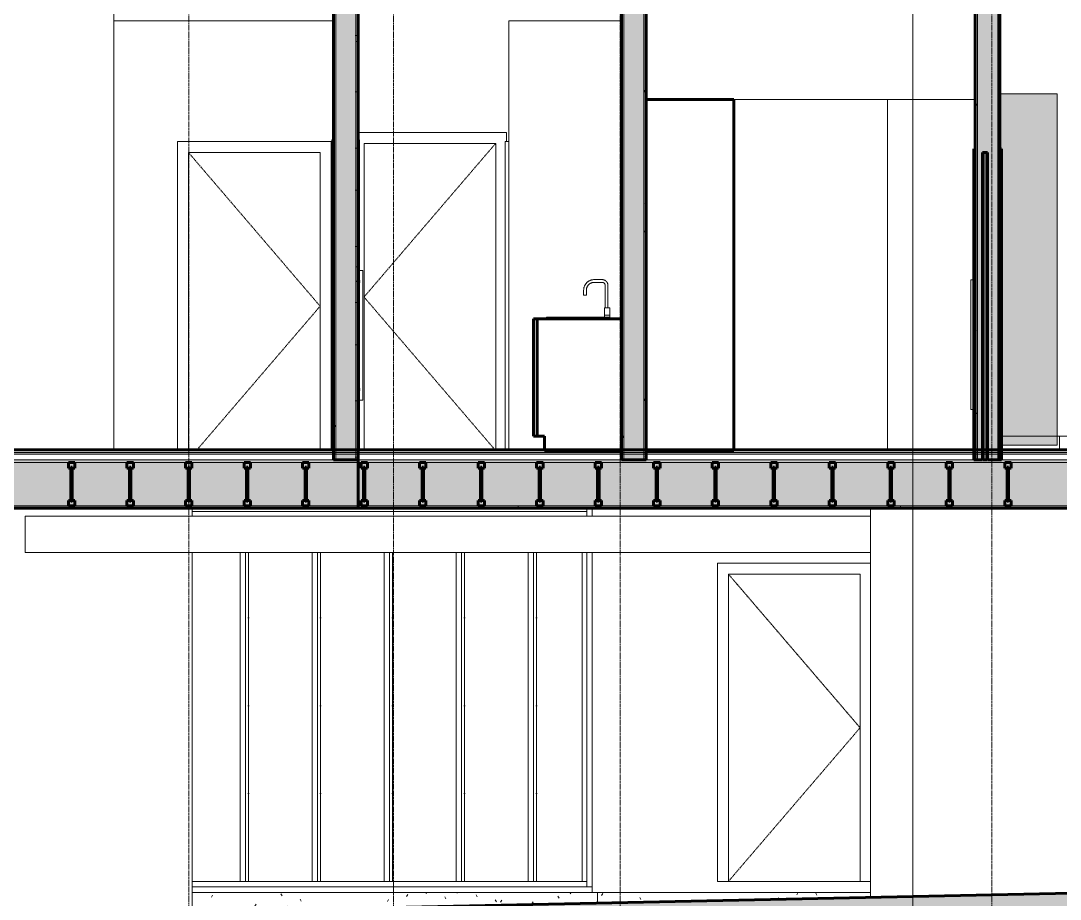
# Model space of a CAD drawing. Header units: inches. Extents: x 1892 to 3485, y -201 to 483.
# Drawn here: x 2167.9 to 2452.1, y 27.1 to 267.2 of the extents above; entities that cross this region are included whole.
import ezdxf

# ---------------------------------------------------------------- set-up
doc = ezdxf.new("R2010")
doc.units = ezdxf.units.IN
doc.header["$MEASUREMENT"] = 0
doc.linetypes.add('Dash 1_16_', pattern=[0.125, 0.0625, -0.0625])
doc.linetypes.add('Grid Line 1_2_', pattern=[0.875, 0.5, -0.125, 0.125, -0.125])
for name, color, linetype, lineweight in [('A-DOOR', 31, 'Continuous', 18), ('A-DOOR-1', 31, 'Continuous', 60), ('A-DOOR-2', 31, 'Dash 1_16_', 9), ('A-DOOR-3', 31, 'Continuous', 9), ('A-DOOR-FRAM', 31, 'Continuous', 9), ('A-FLOR-1', 192, 'Continuous', 60), ('A-FLOR-MCUT', 51, 'Continuous', 18), ('A-FLOR-PATT-1', 8, 'Continuous', 9), ('A-GENM', 5, 'Continuous', 9), ('A-GLAZ-CWMG', 51, 'Continuous', 9), ('A-WALL', 113, 'Continuous', 18), ('A-WALL-PATT', 111, 'Continuous', 18), ('A-WALL-PATT-1', 111, 'Continuous', 9), ('G-ANNO-SYMB-1', 111, 'Continuous', 9), ('I-WALL', 2, 'Continuous', 18), ('I-WALL-1', 2, 'Continuous', 60), ('M-HVAC-DUCT', 70, 'Continuous', 9), ('P-SANR-FIXT', 6, 'Continuous', 9), ('Q-CASE', 31, 'Continuous', 9), ('Q-CASE-1', 31, 'Continuous', 60), ('S-BEAM', 12, 'Continuous', 9), ('S-BEAM-1', 12, 'Continuous', 60), ('S-FNDN', 32, 'Continuous', 18), ('S-FNDN-1', 32, 'Continuous', 60), ('S-GRID-1', 1, 'Grid Line 1_2_', 9)]:
    doc.layers.add(name, color=color, linetype=linetype, lineweight=lineweight)
pattern_1 = [(0, (2504.583, 124.937), (15.36, 3.84), [0.634, -10.886, 0.634, -10.886, -61.44]), (0, (2504.583, 124.937), (15.36, 3.84), [-23.04, 0.634, -22.406, 0.634, -10.886, -26.88]), (0, (2504.583, 124.937), (15.36, 3.84), [-57.6, 0.634, -7.046, 0.634, -18.566]), (120, (2510.343, 126.857), (-11.005538, 11.38215), [0.634, -10.886, 0.634, -10.886, -61.44]), (120, (2510.343, 126.857), (-11.005538, 11.38215), [-23.04, 0.634, -22.406, 0.634, -10.886, -26.88]), (120, (2510.343, 126.857), (-11.005538, 11.38215), [-57.6, 0.634, -7.046, 0.634, -18.566]), (240, (2512.263, 134.537), (-4.354462, -15.22215), [0.634, -10.886, 0.634, -10.886, -61.44]), (240, (2512.263, 134.537), (-4.354462, -15.22215), [-23.04, 0.634, -22.406, 0.634, -10.886, -26.88]), (240, (2512.263, 134.537), (-4.354462, -15.22215), [-57.6, 0.634, -7.046, 0.634, -18.566])]
pattern_2 = [(0, (2504.583, 124.937), (0, 2.399), []), (315, (2504.583, 124.937), (2.398506, 0), [3.393, -3.393]), (45, (2504.583, 124.937), (2.398506, 0), [3.393, -3.393])]
pattern_3 = [(161.57, (2504.823, 125.177), (-1.92045124, 0.00015035), [0, -13.661, 1.517, 0]), (18.43, (2504.343, 125.177), (-1.92045124, -0.00015035), [0, -13.661, 1.517, 0]), (108.43, (2504.823, 125.177), (0.9599691, -4.80073665), [4.553, -10.625]), (71.57, (2504.343, 125.177), (0.9599691, 4.80073665), [4.553, -10.625])]

# ---------------------------------------------------------------- blocks, each defined once
blk = doc.blocks.new('Single-Flush - GARAGE-2403648-BUILDING SECTION - NORTH_SOUTH - LOOKING WEST')
at = {"layer": 'A-DOOR-2'}
for p in [(2361.34, 116), (2361.34, 32)]:
    blk.add_line(p, (2397.34, 74), dxfattribs=at)
at = {"layer": 'A-DOOR-3'}
blk.add_line((2361.34, 32), (2397.34, 32), dxfattribs=at)
at = {"layer": 'A-DOOR-FRAM'}
for p, q in [((2358.34, 119), (2358.34, 32)), ((2400.21, 119), (2358.34, 119)), ((2361.34, 32), (2361.34, 116)), ((2361.34, 116), (2397.34, 116)), ((2397.34, 116), (2397.34, 32)), ((2358.34, 32), (2361.34, 32)), ((2397.34, 32), (2400.21, 32))]:
    blk.add_line(p, q, dxfattribs=at)
blk = doc.blocks.new('Rectangular Mullion - Profile_Polycarbonate_Upper and left-2231402-BUILDING SECTION - NORTH_SOUTH - LOOKING WEST')
at = {"layer": 'A-GLAZ-CWMG'}
blk.add_line((2321.34, 121.88), (2321.34, 32), dxfattribs=at)
blk = doc.blocks.new('Rectangular Mullion - Stud - Base_Head-2282778-BUILDING SECTION - NORTH_SOUTH - LOOKING WEST')
at = {"layer": 'A-GLAZ-CWMG'}
for p in [(2322.59, 134), (2306.58, 133.12)]:
    blk.add_line(p, (2322.59, 133.12), dxfattribs=at)
blk = doc.blocks.new('Rectangular Mullion - Stud - Base_Head-1810208-BUILDING SECTION - NORTH_SOUTH - LOOKING WEST')
at = {"layer": 'A-GLAZ-CWMG'}
blk.add_line((2286.9, 133.12), (2306.58, 133.12), dxfattribs=at)
blk = doc.blocks.new('Rectangular Mullion - Stud - Base_Head-2282779-BUILDING SECTION - NORTH_SOUTH - LOOKING WEST')
at = {"layer": 'A-GLAZ-CWMG'}
for p, q in [((2227.84, 30.5), (2214.71, 30.5)), ((2227.84, 29), (2214.71, 29))]:
    blk.add_line(p, q, dxfattribs=at)
blk = doc.blocks.new('Rectangular Mullion - Stud - Base_Head-2282780-BUILDING SECTION - NORTH_SOUTH - LOOKING WEST')
at = {"layer": 'A-GLAZ-CWMG'}
for p, q in [((2324.09, 30.5), (2306.58, 30.5)), ((2324.09, 29), (2306.58, 29)), ((2324.09, 30.5), (2324.09, 29))]:
    blk.add_line(p, q, dxfattribs=at)
blk = doc.blocks.new('Rectangular Mullion - Stud - Base_Head-1810200-BUILDING SECTION - NORTH_SOUTH - LOOKING WEST')
at = {"layer": 'A-GLAZ-CWMG'}
for p, q in [((2267.21, 30.5), (2247.53, 30.5)), ((2267.21, 29), (2247.53, 29))]:
    blk.add_line(p, q, dxfattribs=at)
blk = doc.blocks.new('Rectangular Mullion - Stud - Base_Head-2282781-BUILDING SECTION - NORTH_SOUTH - LOOKING WEST')
at = {"layer": 'A-GLAZ-CWMG'}
blk.add_line((2214.71, 133.12), (2227.84, 133.12), dxfattribs=at)
blk = doc.blocks.new('Single-Flush - 3X7-2102331-BUILDING SECTION - NORTH_SOUTH - LOOKING WEST')
at = {"layer": 'A-DOOR-2'}
for p in [(2297.71, 233.75), (2297.5, 150)]:
    blk.add_line(p, (2261.71, 191.75), dxfattribs=at)
at = {"layer": 'A-DOOR-FRAM'}
for p, q in [((2300.71, 236.75), (2260.09, 236.75)), ((2300.71, 234.25), (2300.71, 236.75)), ((2261.71, 150), (2261.71, 233.75)), ((2261.71, 233.75), (2297.71, 233.75)), ((2297.71, 233.75), (2297.71, 150))]:
    blk.add_line(p, q, dxfattribs=at)
blk = doc.blocks.new('Rectangular Mullion - Stud - Vertical-1967214-BUILDING SECTION - NORTH_SOUTH - LOOKING WEST')
at = {"layer": 'A-GLAZ-CWMG'}
for p, q in [((2322.59, 134), (2322.59, 131.88)), ((2324.09, 134), (2324.09, 131.88))]:
    blk.add_line(p, q, dxfattribs=at)
blk = doc.blocks.new('Rectangular Mullion - Stud - Base_Head-2282782-BUILDING SECTION - NORTH_SOUTH - LOOKING WEST')
at = {"layer": 'A-GLAZ-CWMG'}
blk.add_line((2214.71, 133.12), (2227.84, 133.12), dxfattribs=at)
blk = doc.blocks.new('Rectangular Mullion - Stud - Base_Head-1810223-BUILDING SECTION - NORTH_SOUTH - LOOKING WEST')
at = {"layer": 'A-GLAZ-CWMG'}
blk.add_line((2227.84, 133.12), (2247.53, 133.12), dxfattribs=at)
blk = doc.blocks.new('Rectangular Mullion - Stud - Base_Head-2282783-BUILDING SECTION - NORTH_SOUTH - LOOKING WEST')
at = {"layer": 'A-GLAZ-CWMG'}
for p, q in [((2306.58, 133.12), (2322.59, 133.12)), ((2322.59, 133.12), (2322.59, 131.88))]:
    blk.add_line(p, q, dxfattribs=at)
blk = doc.blocks.new('Rectangular Mullion - Stud - Vertical-1967331-BUILDING SECTION - NORTH_SOUTH - LOOKING WEST')
at = {"layer": 'A-GLAZ-CWMG'}
for p, q in [((2322.59, 121.88), (2322.59, 30.5)), ((2324.09, 121.88), (2324.09, 30.5))]:
    blk.add_line(p, q, dxfattribs=at)
blk = doc.blocks.new('Rectangular Mullion - Stud - Base_Head-V11-BUILDING SECTION - NORTH_SOUTH - LOOKING WEST')
at = {"layer": 'A-GLAZ-CWMG'}
for p, q in [((2214.71, 32), (2227.84, 32)), ((2214.71, 30.5), (2227.84, 30.5))]:
    blk.add_line(p, q, dxfattribs=at)
blk = doc.blocks.new('Rectangular Mullion - Stud - Base_Head-V12-BUILDING SECTION - NORTH_SOUTH - LOOKING WEST')
at = {"layer": 'A-GLAZ-CWMG'}
for p, q in [((2227.84, 32), (2247.53, 32)), ((2227.84, 30.5), (2247.53, 30.5))]:
    blk.add_line(p, q, dxfattribs=at)
blk = doc.blocks.new('Rectangular Mullion - Stud - Base_Head-V13-BUILDING SECTION - NORTH_SOUTH - LOOKING WEST')
at = {"layer": 'A-GLAZ-CWMG'}
for p, q in [((2306.58, 32), (2322.59, 32)), ((2322.59, 32), (2322.59, 30.5)), ((2306.58, 30.5), (2322.59, 30.5))]:
    blk.add_line(p, q, dxfattribs=at)
blk = doc.blocks.new('Rectangular Mullion - Stud - Vertical-1967325-BUILDING SECTION - NORTH_SOUTH - LOOKING WEST')
at = {"layer": 'A-GLAZ-CWMG'}
for p, q in [((2227.84, 121.88), (2227.84, 32)), ((2229.34, 121.88), (2229.34, 32)), ((2229.34, 32), (2227.84, 32))]:
    blk.add_line(p, q, dxfattribs=at)
blk = doc.blocks.new('OD_CW_Base Cabinet - OD_CW_Base Cabinet-2143114-BUILDING SECTION - NORTH_SOUTH - LOOKING WEST')
at = {"layer": 'Q-CASE-1'}
for p, q in [((2308.09, 185.75), (2308.09, 153.75)), ((2309.09, 185.75), (2308.09, 185.75)), ((2309.09, 153.75), (2309.09, 185.75)), ((2309.09, 185.75), (2309.09, 153.75)), ((2332.09, 185.75), (2309.09, 185.75)), ((2332.09, 149.75), (2332.09, 185.75)), ((2308.09, 153.75), (2309.09, 153.75)), ((2309.09, 153.75), (2311.09, 153.75)), ((2311.09, 153.75), (2311.09, 149.75)), ((2311.09, 149.75), (2332.09, 149.75))]:
    blk.add_line(p, q, dxfattribs=at)
blk = doc.blocks.new('Sliding_Door_Pocket_door_-_Wood_8628 - 3X7-2102463-BUILDING SECTION - NORTH_SOUTH - LOOKING WEST')
at = {"layer": 'A-DOOR'}
for p, q in [((2253.34, 234.73), (2252.94, 234.73)), ((2252.94, 234.73), (2252.94, 150)), ((2260.48, 234.73), (2260.09, 234.73)), ((2260.48, 234.73), (2260.48, 150))]:
    blk.add_line(p, q, dxfattribs=at)
at = {"layer": 'A-DOOR-3'}
for p, q in [((2260.48, 198.96), (2260.87, 198.96)), ((2260.87, 198.96), (2261.35, 198.96)), ((2261.35, 163.53), (2261.35, 198.96)), ((2260.64, 196.21), (2260.48, 196.21)), ((2260.48, 195.81), (2260.64, 195.81)), ((2260.64, 166.68), (2260.48, 166.68)), ((2260.48, 166.29), (2260.64, 166.29)), ((2260.87, 163.53), (2260.48, 163.53)), ((2261.35, 163.53), (2260.87, 163.53))]:
    blk.add_line(p, q, dxfattribs=at)
blk = doc.blocks.new('Generic Models 251 - Generic Models 251-2102961-BUILDING SECTION - NORTH_SOUTH - LOOKING WEST')
at = {"layer": 'Q-CASE'}
for p, q in [((2362.84, 245.75), (2404.84, 245.75)), ((2404.84, 245.75), (2428.84, 245.75)), ((2404.84, 150), (2404.84, 245.75))]:
    blk.add_line(p, q, dxfattribs=at)
at = {"layer": 'Q-CASE-1'}
for p, q in [((2362.84, 245.75), (2338.84, 245.75)), ((2338.84, 245.75), (2338.84, 149.75)), ((2362.84, 149.75), (2362.84, 245.75)), ((2338.84, 149.75), (2362.84, 149.75))]:
    blk.add_line(p, q, dxfattribs=at)
blk = doc.blocks.new('Sliding_Door_Pocket_door_-_Wood_8628 - 3X7-2103771-BUILDING SECTION - NORTH_SOUTH - LOOKING WEST')
at = {"layer": 'A-DOOR-1'}
for p, q in [((2428.44, 232.23), (2428.44, 147.25)), ((2428.84, 232.23), (2428.44, 232.23)), ((2428.84, 147.25), (2428.84, 232.23)), ((2431.99, 231.25), (2431, 231.25)), ((2431, 231.25), (2431, 147.25)), ((2431.99, 147.25), (2431.99, 231.25)), ((2435.59, 232.23), (2435.59, 147.25)), ((2435.98, 232.23), (2435.59, 232.23)), ((2435.98, 147.25), (2435.98, 232.23)), ((2428.44, 147.25), (2428.84, 147.25)), ((2431, 147.25), (2431.99, 147.25)), ((2435.59, 147.25), (2435.98, 147.25))]:
    blk.add_line(p, q, dxfattribs=at)
at = {"layer": 'A-DOOR-3'}
for p, q in [((2427.58, 196.46), (2427.58, 161.03)), ((2427.58, 196.46), (2428.05, 196.46)), ((2428.05, 196.46), (2428.45, 196.46)), ((2428.44, 193.71), (2428.29, 193.71)), ((2428.29, 193.31), (2428.44, 193.31)), ((2430.84, 193.71), (2430.81, 193.71)), ((2430.81, 193.31), (2430.84, 193.31)), ((2431, 194.3), (2430.84, 194.3)), ((2430.84, 193.51), (2430.84, 194.3)), ((2430.84, 192.72), (2430.84, 193.51)), ((2432.14, 194.3), (2431.99, 194.3)), ((2432.14, 194.3), (2432.14, 193.51)), ((2432.18, 193.71), (2432.14, 193.71)), ((2432.14, 193.51), (2432.14, 192.72)), ((2432.14, 193.31), (2432.18, 193.31)), ((2430.84, 192.72), (2431, 192.72)), ((2431.99, 192.72), (2432.14, 192.72)), ((2428.44, 164.18), (2428.29, 164.18)), ((2428.29, 163.79), (2428.44, 163.79)), ((2430.84, 164.18), (2430.81, 164.18)), ((2430.81, 163.79), (2430.84, 163.79)), ((2431, 164.77), (2430.84, 164.77)), ((2430.84, 163.98), (2430.84, 164.77)), ((2430.84, 163.19), (2430.84, 163.98)), ((2430.84, 163.19), (2431, 163.19)), ((2432.14, 164.77), (2431.99, 164.77)), ((2431.99, 163.19), (2432.14, 163.19)), ((2432.14, 164.77), (2432.14, 163.98)), ((2432.18, 164.18), (2432.14, 164.18)), ((2432.14, 163.98), (2432.14, 163.19)), ((2432.14, 163.79), (2432.18, 163.79)), ((2428.05, 161.03), (2427.58, 161.03)), ((2428.45, 161.03), (2428.05, 161.03))]:
    blk.add_line(p, q, dxfattribs=at)
blk = doc.blocks.new('M_Sink Vanity-Square - 500 x 440mm-1093262-BUILDING SECTION - NORTH_SOUTH - LOOKING WEST')
at = {"layer": 'P-SANR-FIXT'}
for p, q in [((2326.82, 196.5), (2324.64, 196.5)), ((2321.76, 193.63), (2321.76, 192.25)), ((2322.51, 192.25), (2322.51, 193.63)), ((2324.64, 195.75), (2326.82, 195.75)), ((2327.64, 194.94), (2327.64, 188.75)), ((2328.39, 188.75), (2328.39, 194.94)), ((2322.51, 192.25), (2321.76, 192.25)), ((2327.45, 188.75), (2327.45, 186.74)), ((2327.45, 188.75), (2327.45, 186.74)), ((2327.47, 188.75), (2327.47, 188.75)), ((2327.47, 188.75), (2328.2, 188.75)), ((2328.2, 188.75), (2328.93, 188.75)), ((2328.93, 188.75), (2328.93, 188.75)), ((2328.95, 186.74), (2328.95, 188.75)), ((2328.95, 186.74), (2328.95, 188.75)), ((2311.63, 186.25), (2315.63, 186.25)), ((2311.63, 185.75), (2311.63, 186.25)), ((2315.63, 186.25), (2326.45, 186.25)), ((2315.63, 185.75), (2315.63, 186.25)), ((2326.45, 186.25), (2328.95, 186.25)), ((2327.45, 186.74), (2327.45, 186.25)), ((2327.45, 186.74), (2328.95, 186.74)), ((2328.95, 186.25), (2328.95, 186.74)), ((2328.95, 185.75), (2328.95, 186.25))]:
    blk.add_line(p, q, dxfattribs=at)
at = {"layer": 'P-SANR-FIXT', "flags": 128}
for points in [[(2324.64, 196.5), (2324.52, 196.5), (2324.41, 196.49), (2324.29, 196.48), (2324.18, 196.46), (2324.07, 196.44), (2323.95, 196.42), (2323.84, 196.39), (2323.73, 196.35), (2323.62, 196.32), (2323.52, 196.27), (2323.41, 196.23), (2323.31, 196.18), (2323.21, 196.12), (2323.11, 196.06), (2323.01, 196), (2322.92, 195.93), (2322.83, 195.86), (2322.74, 195.79), (2322.66, 195.71), (2322.57, 195.63), (2322.5, 195.54), (2322.42, 195.46), (2322.35, 195.37), (2322.28, 195.27), (2322.22, 195.18), (2322.16, 195.08), (2322.1, 194.98), (2322.05, 194.88), (2322, 194.77), (2321.96, 194.67), (2321.92, 194.56), (2321.88, 194.45), (2321.85, 194.34), (2321.83, 194.23), (2321.8, 194.11), (2321.79, 194), (2321.77, 193.89), (2321.77, 193.77), (2321.76, 193.66), (2321.76, 193.63)], [(2328.39, 194.94), (2328.39, 195), (2328.38, 195.06), (2328.38, 195.12), (2328.37, 195.19), (2328.36, 195.25), (2328.34, 195.31), (2328.33, 195.37), (2328.31, 195.43), (2328.29, 195.49), (2328.26, 195.55), (2328.24, 195.6), (2328.21, 195.66), (2328.18, 195.71), (2328.15, 195.77), (2328.11, 195.82), (2328.08, 195.87), (2328.04, 195.92), (2328, 195.97), (2327.96, 196.01), (2327.91, 196.06), (2327.87, 196.1), (2327.82, 196.14), (2327.77, 196.18), (2327.72, 196.22), (2327.67, 196.25), (2327.61, 196.29), (2327.56, 196.32), (2327.5, 196.34), (2327.45, 196.37), (2327.39, 196.39), (2327.33, 196.42), (2327.27, 196.43), (2327.21, 196.45), (2327.15, 196.47), (2327.09, 196.48), (2327.03, 196.49), (2326.97, 196.49), (2326.9, 196.5), (2326.84, 196.5), (2326.82, 196.5)], [(2322.51, 193.63), (2322.51, 193.71), (2322.52, 193.79), (2322.53, 193.88), (2322.54, 193.96), (2322.55, 194.05), (2322.57, 194.13), (2322.59, 194.21), (2322.62, 194.29), (2322.65, 194.37), (2322.68, 194.45), (2322.71, 194.53), (2322.75, 194.61), (2322.79, 194.68), (2322.84, 194.75), (2322.88, 194.82), (2322.93, 194.89), (2322.98, 194.96), (2323.04, 195.03), (2323.1, 195.09), (2323.16, 195.15), (2323.22, 195.21), (2323.28, 195.26), (2323.35, 195.32), (2323.42, 195.37), (2323.49, 195.41), (2323.56, 195.46), (2323.63, 195.5), (2323.71, 195.54), (2323.79, 195.57), (2323.87, 195.61), (2323.95, 195.63), (2324.03, 195.66), (2324.11, 195.68), (2324.19, 195.7), (2324.28, 195.72), (2324.36, 195.73), (2324.44, 195.74), (2324.53, 195.75), (2324.61, 195.75), (2324.64, 195.75)], [(2326.82, 195.75), (2326.86, 195.75), (2326.89, 195.75), (2326.92, 195.74), (2326.95, 195.74), (2326.99, 195.73), (2327.02, 195.73), (2327.05, 195.72), (2327.08, 195.71), (2327.11, 195.7), (2327.14, 195.69), (2327.17, 195.67), (2327.2, 195.66), (2327.23, 195.64), (2327.26, 195.63), (2327.28, 195.61), (2327.31, 195.59), (2327.33, 195.57), (2327.36, 195.55), (2327.38, 195.53), (2327.41, 195.5), (2327.43, 195.48), (2327.45, 195.46), (2327.47, 195.43), (2327.49, 195.4), (2327.51, 195.38), (2327.52, 195.35), (2327.54, 195.32), (2327.56, 195.29), (2327.57, 195.26), (2327.58, 195.23), (2327.59, 195.2), (2327.6, 195.17), (2327.61, 195.14), (2327.62, 195.11), (2327.62, 195.08), (2327.63, 195.04), (2327.63, 195.01), (2327.64, 194.98), (2327.64, 194.95), (2327.64, 194.94)]]:
    blk.add_lwpolyline(points, dxfattribs=at)
blk = doc.blocks.new('Generic Models 252 - Generic Models 251-2131746-BUILDING SECTION - NORTH_SOUTH - LOOKING WEST')
at = {"layer": 'A-GENM'}
for p, q in [((2435.98, 153.75), (2451.88, 153.75)), ((2451.88, 153.75), (2478.34, 153.75)), ((2451.88, 150), (2451.88, 153.75)), ((2478.34, 153.75), (2480.34, 153.75)), ((2478.34, 150), (2478.34, 153.75)), ((2480.34, 153.75), (2480.34, 150))]:
    blk.add_line(p, q, dxfattribs=at)
blk = doc.blocks.new('Door-Double-Sliding - 4X7-2132314-BUILDING SECTION - NORTH_SOUTH - LOOKING WEST')
at = {"layer": 'A-DOOR-3'}
for p in [(2300.34, 150), (2301.34, 234.25)]:
    blk.add_line(p, (2300.34, 234.25), dxfattribs=at)
blk = doc.blocks.new('Single-Flush - 3X7-V19-BUILDING SECTION - NORTH_SOUTH - LOOKING WEST')
at = {"layer": 'A-DOOR-2'}
for p in [(2213.71, 231.25), (2216.07, 150)]:
    blk.add_line(p, (2249.71, 189.25), dxfattribs=at)
at = {"layer": 'A-DOOR-FRAM'}
for p, q in [((2210.71, 234.25), (2210.71, 150)), ((2252.71, 234.25), (2210.71, 234.25)), ((2252.71, 150), (2252.71, 234.25)), ((2213.71, 150), (2213.71, 231.25)), ((2213.71, 231.25), (2249.71, 231.25)), ((2249.71, 231.25), (2249.71, 150))]:
    blk.add_line(p, q, dxfattribs=at)
blk = doc.blocks.new('Plywood Web Joist - 11 7_8_ TJI360 _ 16_ O_C_-2000566-BUILDING SECTION - NORTH_SOUTH - LOOKING WEST')
at = {"layer": 'S-BEAM-1'}
for p, q in [((2118.65, 146.5), (2116.9, 146.5)), ((2116.9, 146.5), (2116.9, 145)), ((2116.9, 145), (2117.59, 145)), ((2117.59, 145), (2117.59, 145.25)), ((2117.59, 145.25), (2117.96, 145.25)), ((2117.96, 145.25), (2117.59, 145.25)), ((2117.59, 145.25), (2117.59, 135.9)), ((2117.96, 145.25), (2117.96, 145)), ((2117.96, 135.9), (2117.96, 145.25)), ((2117.96, 145), (2118.65, 145)), ((2118.65, 145), (2118.65, 146.5)), ((2117.59, 136.12), (2116.9, 136.12)), ((2116.9, 136.12), (2116.9, 134.62)), ((2116.9, 134.62), (2118.65, 134.62)), ((2117.59, 135.9), (2117.59, 136.12)), ((2117.96, 135.9), (2117.59, 135.9)), ((2117.59, 135.9), (2117.96, 135.9)), ((2118.65, 136.12), (2117.96, 136.12)), ((2117.96, 136.12), (2117.96, 135.9)), ((2118.65, 134.62), (2118.65, 136.12))]:
    blk.add_line(p, q, dxfattribs=at)
blk = doc.blocks.new('Plywood Web Joist - 11 7_8_ TJI360 _ 16_ O_C_-1967457-BUILDING SECTION - NORTH_SOUTH - LOOKING WEST')
at = {"layer": 'S-BEAM-1'}
for p, q in [((2342.65, 146.5), (2340.9, 146.5)), ((2340.9, 146.5), (2340.9, 145)), ((2340.9, 145), (2341.59, 145)), ((2341.59, 145), (2341.59, 145.25)), ((2341.59, 145.25), (2341.96, 145.25)), ((2341.96, 145.25), (2341.59, 145.25)), ((2341.59, 145.25), (2341.59, 135.9)), ((2341.96, 145.25), (2341.96, 145)), ((2341.96, 135.9), (2341.96, 145.25)), ((2341.96, 145), (2342.65, 145)), ((2342.65, 145), (2342.65, 146.5)), ((2341.59, 136.12), (2340.9, 136.12)), ((2340.9, 136.12), (2340.9, 134.62)), ((2340.9, 134.62), (2342.65, 134.62)), ((2341.59, 135.9), (2341.59, 136.12)), ((2341.96, 135.9), (2341.59, 135.9)), ((2341.59, 135.9), (2341.96, 135.9)), ((2342.65, 136.12), (2341.96, 136.12)), ((2341.96, 136.12), (2341.96, 135.9)), ((2342.65, 134.62), (2342.65, 136.12))]:
    blk.add_line(p, q, dxfattribs=at)

msp = doc.modelspace()

# ---------------------------------------------------------------- hatches: boundary and pattern name
at = {"layer": 'A-FLOR-PATT-1'}
h = msp.add_hatch(dxfattribs=at)
h.set_pattern_fill('FP_4', color=256, style=0, pattern_type=2)
h.set_pattern_definition(pattern_2)
h.paths.add_polyline_path([(2546.847, 148.75), (2709.837, 148.75), (2709.837, 149.25), (2540.337, 149.25), (2540.337, 148.75), (2542.307, 148.75)], flags=0)
h.paths.add_polyline_path([(2056.463, 148.75), (2260.087, 148.75), (2260.087, 149.25), (2023.837, 149.25), (2023.837, 148.75)], flags=0)
h = msp.add_hatch(dxfattribs=at)
h.set_pattern_fill('FP_4', color=256, style=0, pattern_type=2)
h.set_pattern_definition(pattern_2)
h.paths.add_polyline_path([(2260.087, 148.75), (2540.337, 148.75), (2540.337, 149.25), (2260.087, 149.25)], flags=0)
h = msp.add_hatch(dxfattribs=at)
h.set_pattern_fill('FP_4', color=256, style=0, pattern_type=2)
h.set_pattern_definition(pattern_2)
h.paths.add_polyline_path([(2022.837, 146.5), (2260.087, 146.5), (2260.087, 147.25), (2022.837, 147.25)], flags=0)
h.paths.add_polyline_path([(2715.337, 146.5), (2715.337, 147.25), (2540.337, 147.25), (2540.337, 146.5), (2710.309, 146.5)], flags=0)
h = msp.add_hatch(dxfattribs=at)
h.set_pattern_fill('FP_6', color=256, style=0, pattern_type=2)
h.set_pattern_definition(pattern_3)
h.paths.add_polyline_path([(2056.087, 134.625), (2260.087, 134.625), (2260.087, 146.5), (2022.837, 146.5), (2022.837, 134.625), (2052.587, 134.625)], flags=0)
h.paths.add_polyline_path([(2715.337, 134.625), (2715.337, 146.5), (2540.337, 146.5), (2540.337, 134.625), (2710.309, 134.625)], flags=0)
h = msp.add_hatch(dxfattribs=at)
h.set_pattern_fill('FP_4', color=256, style=0, pattern_type=2)
h.set_pattern_definition(pattern_2)
h.paths.add_polyline_path([(2456.035, 146.5), (2540.337, 146.5), (2540.337, 147.25), (2260.087, 147.25), (2260.087, 146.5), (2437.873, 146.5)], flags=0)
h = msp.add_hatch(dxfattribs=at)
h.set_pattern_fill('FP_6', color=256, style=0, pattern_type=2)
h.set_pattern_definition(pattern_3)
h.paths.add_polyline_path([(2260.087, 134.625), (2540.337, 134.625), (2540.337, 146.5), (2260.087, 146.5), (2260.087, 142.107)], flags=0)
h = msp.add_hatch(dxfattribs=at)
h.set_pattern_fill('FP_2', color=256, style=0, pattern_type=2)
h.set_pattern_definition(pattern_1)
h.paths.add_polyline_path([(2044.962, 134), (2044.962, 134.625), (2022.837, 134.625), (2022.837, 134)], flags=0)
h.paths.add_polyline_path([(2056.712, 134), (2260.087, 134), (2260.087, 134.625), (2056.712, 134.625)], flags=0)
h.paths.add_polyline_path([(2673.984, 134), (2709.087, 134), (2709.087, 134.625), (2540.337, 134.625), (2540.337, 134), (2637.659, 134)], flags=0)
h = msp.add_hatch(dxfattribs=at)
h.set_pattern_fill('FP_2', color=256, style=0, pattern_type=2)
h.set_pattern_definition(pattern_1)
h.paths.add_polyline_path([(2528.685, 134), (2540.337, 134), (2540.337, 134.625), (2260.087, 134.625), (2260.087, 134), (2492.36, 134)], flags=0)
h = msp.add_hatch(dxfattribs=at)
h.set_pattern_fill('FP_1', color=256, style=0, pattern_type=2)
h.set_pattern_definition([(50, (2504.583, 124.937), (13.77135, -1.20496), [1.44, -15.84]), (355, (2504.583, 124.937), (-2.6644, 14.44218), [1.152, -12.672]), (100.451, (2505.731, 124.837), (11.10708, 13.23737), [1.224, -13.462]), (46.184, (2504.583, 128.777), (20.4913, -3.17785), [2.16, -23.76]), (96.636, (2506.291, 128.513), (17.9459, 18.70315), [1.836, -20.193]), (351.184, (2504.583, 128.777), (17.9454, 18.7026), [1.728, -19.008]), (21, (2506.503, 127.817), (11.46052, -7.73037), [1.44, -15.84]), (326, (2506.503, 127.817), (4.67135, 13.92315), [1.152, -12.672]), (71.451, (2507.458, 127.173), (16.13207, 6.19284), [1.224, -13.462]), (37.5, (2504.583, 124.937), (0.233123, 6.39175), [0.634, -11.885, 0.634, -12.23, -12.72]), (37.5, (2504.583, 124.937), (0.233123, 6.39175), [-25.382, 0.634, -12.086]), (7.5, (2504.583, 124.937), (5.05073, 7.57304), [0.634, -6.701, 0.634, -11.597, -4.848]), (7.5, (2504.583, 124.937), (5.05073, 7.57304), [-19.565, 0.634, -4.214]), (327.5, (2500.302, 124.937), (10.24958, -0.43289), [0.634, -4.166, 0.634, -14.342, -19.872]), (327.5, (2500.302, 124.937), (10.24958, -0.43289), [-19.776, 0.634, -19.238]), (317.5, (2498.382, 124.937), (11.19739, 1.92214), [0.634, -5.606, 0.634, -9.312, -14.112]), (317.5, (2498.382, 124.937), (11.19739, 1.92214), [-16.186, 0.634, -13.478])])
h.paths.add_polyline_path([(2042.337, 16.166), (2474.337, 25.166), (2474.337, 29.167), (2042.337, 20.167), (2042.337, 19.681)], flags=0)
at = {"layer": 'A-WALL-PATT'}
msp.add_hatch(color=256, dxfattribs=at).paths.add_polyline_path([(2451.212, 151.25), (2451.212, 247.25), (2435.587, 247.25), (2435.587, 232.234), (2435.98, 232.234), (2435.98, 151.25), (2437.873, 151.25)], flags=0)
at = {"layer": 'A-WALL-PATT-1'}
h = msp.add_hatch(dxfattribs=at)
h.set_pattern_fill('FP_2', color=256, style=0, pattern_type=2)
h.set_pattern_definition(pattern_1)
h.paths.add_polyline_path([(2253.962, 147.25), (2253.962, 338.329), (2253.337, 338.329), (2253.337, 147.25)], flags=0)
h = msp.add_hatch(dxfattribs=at)
h.set_pattern_fill('FP_6', color=256, style=0, pattern_type=2)
h.set_pattern_definition(pattern_3)
h.paths.add_polyline_path([(2259.462, 147.25), (2259.462, 338.329), (2253.962, 338.329), (2253.962, 147.25), (2256.249, 147.25)], flags=0)
h = msp.add_hatch(dxfattribs=at)
h.set_pattern_fill('FP_2', color=256, style=0, pattern_type=2)
h.set_pattern_definition(pattern_1)
h.paths.add_polyline_path([(2260.087, 147.25), (2260.087, 338.329), (2259.462, 338.329), (2259.462, 147.25)], flags=0)
h = msp.add_hatch(dxfattribs=at)
h.set_pattern_fill('FP_2', color=256, style=0, pattern_type=2)
h.set_pattern_definition(pattern_1)
h.paths.add_polyline_path([(2332.712, 147.25), (2332.712, 338.329), (2332.087, 338.329), (2332.087, 147.25)], flags=0)
h = msp.add_hatch(dxfattribs=at)
h.set_pattern_fill('FP_6', color=256, style=0, pattern_type=2)
h.set_pattern_definition(pattern_3)
h.paths.add_polyline_path([(2332.712, 147.25), (2338.212, 147.25), (2338.212, 338.329), (2332.712, 338.329), (2332.712, 160.942)], flags=0)
h = msp.add_hatch(dxfattribs=at)
h.set_pattern_fill('FP_2', color=256, style=0, pattern_type=2)
h.set_pattern_definition(pattern_1)
h.paths.add_polyline_path([(2338.837, 147.25), (2338.837, 338.329), (2338.212, 338.329), (2338.212, 147.25)], flags=0)
h = msp.add_hatch(dxfattribs=at)
h.set_pattern_fill('FP_2', color=256, style=0, pattern_type=2)
h.set_pattern_definition(pattern_1)
h.paths.add_polyline_path([(2429.462, 147.25), (2429.462, 338.329), (2428.837, 338.329), (2428.837, 147.25)], flags=0)
h = msp.add_hatch(dxfattribs=at)
h.set_pattern_fill('FP_6', color=256, style=0, pattern_type=2)
h.set_pattern_definition(pattern_3)
h.paths.add_polyline_path([(2429.462, 147.25), (2430.805, 147.25), (2430.805, 231.25), (2432.183, 231.25), (2432.183, 147.25), (2434.962, 147.25), (2434.962, 338.329), (2429.462, 338.329), (2429.462, 151.524)], flags=0)
h = msp.add_hatch(dxfattribs=at)
h.set_pattern_fill('FP_2', color=256, style=0, pattern_type=2)
h.set_pattern_definition(pattern_1)
h.paths.add_polyline_path([(2435.587, 147.25), (2435.587, 338.329), (2434.962, 338.329), (2434.962, 147.25)], flags=0)
h = msp.add_hatch(dxfattribs=at)
h.set_pattern_fill('FP_11', color=256, style=0, pattern_type=2)
h.set_pattern_definition([(90, (2230.084, 32), (-19.685, 1e-15), [24, 0, 0, 0])])
h.paths.add_polyline_path([(2214.712, 32), (2227.844, 32), (2227.844, 121.875), (2214.712, 121.875), (2214.712, 104.438)], flags=0)
h.paths.add_polyline_path([(2247.528, 32), (2247.528, 121.875), (2229.344, 121.875), (2229.344, 32)], flags=0)
h.paths.add_polyline_path([(2308.079, 32), (2321.337, 32), (2321.337, 121.875), (2308.079, 121.875), (2308.079, 104.438)], flags=0)
h.paths.add_polyline_path([(2267.212, 32), (2267.212, 121.875), (2249.028, 121.875), (2249.028, 32)], flags=0)
h.paths.add_polyline_path([(2288.395, 32), (2306.579, 32), (2306.579, 121.875), (2288.395, 121.875), (2288.395, 104.438)], flags=0)
h.paths.add_polyline_path([(2274.412, 32), (2286.895, 32), (2286.895, 121.875), (2268.712, 121.875), (2268.712, 32)], flags=0)
h = msp.add_hatch(dxfattribs=at)
h.set_pattern_fill('FP_2', color=256, style=0, pattern_type=2)
h.set_pattern_definition(pattern_1)
h.paths.add_polyline_path([(2210.337, 9.665), (2325.587, 12.066), (2325.587, 18.066), (2210.337, 15.665), (2210.337, 10.866)], flags=0)
h.paths.add_polyline_path([(2214.712, 23.758), (2325.587, 26.068), (2325.587, 29), (2214.712, 29), (2214.712, 24.958)], flags=0)
h = msp.add_hatch(dxfattribs=at)
h.set_pattern_fill('FP_2', color=256, style=0, pattern_type=2)
h.set_pattern_definition(pattern_1)
h.paths.add_polyline_path([(2325.587, 12.066), (2335.587, 12.275), (2335.587, 18.274), (2325.587, 18.066), (2325.587, 12.373)], flags=0)
h.paths.add_polyline_path([(2325.587, 26.068), (2335.587, 26.276), (2335.587, 29), (2325.587, 29)], flags=0)
h = msp.add_hatch(dxfattribs=at)
h.set_pattern_fill('FP_2', color=256, style=0, pattern_type=2)
h.set_pattern_definition(pattern_1)
h.paths.add_polyline_path([(2335.587, 12.275), (2464.337, 14.957), (2464.337, 20.957), (2335.587, 18.274), (2335.587, 12.373)], flags=0)
h.paths.add_polyline_path([(2474.337, 23), (2474.337, 25.166), (2464.337, 24.957), (2464.337, 23), (2474.198, 23)], flags=0)
h.paths.add_polyline_path([(2335.587, 26.276), (2400.212, 27.622), (2400.212, 29), (2335.587, 29)], flags=0)

# ---------------------------------------------------------------- linework, layer by layer
at = {"layer": 'A-FLOR-1'}
for p, q in [((2709.087, 150), (2145.597, 150)), ((2260.087, 134), (2260.087, 147.25)), ((2056.712, 134), (2709.087, 134))]:
    msp.add_line(p, q, dxfattribs=at)
at = {"layer": 'A-FLOR-MCUT'}
for p, q in [((2709.837, 149.25), (2023.837, 149.25)), ((2709.837, 148.75), (2023.837, 148.75)), ((2715.337, 147.25), (2022.837, 147.25)), ((2715.337, 146.5), (2022.837, 146.5)), ((2715.337, 134.625), (2044.962, 134.625))]:
    msp.add_line(p, q, dxfattribs=at)
at = {"layer": 'A-WALL'}
for p, q in [((2253.962, 338.329), (2253.962, 147.25)), ((2259.462, 338.329), (2259.462, 147.25)), ((2332.712, 147.25), (2332.712, 338.329)), ((2338.212, 147.25), (2338.212, 338.329)), ((2429.462, 147.25), (2429.462, 338.329)), ((2434.962, 147.25), (2434.962, 338.329))]:
    msp.add_line(p, q, dxfattribs=at)
at = {"layer": 'G-ANNO-SYMB-1'}
msp.add_line((2411.799, 453.77), (2411.799, -196.899), dxfattribs=at)
at = {"layer": 'I-WALL'}
for p, q in [((2193.337, 150), (2193.337, 337.269)), ((2253.337, 267.25), (2193.337, 267.25)), ((2332.087, 267.25), (2301.337, 267.25)), ((2301.337, 267.25), (2301.337, 150)), ((2451.212, 247.25), (2435.587, 247.25)), ((2451.212, 151.25), (2451.212, 247.25)), ((2435.98, 151.25), (2451.212, 151.25)), ((2214.712, 131.875), (2214.712, 134)), ((2400.212, 134), (2400.212, 27.622)), ((2214.712, 23.758), (2214.712, 121.875)), ((2397.337, 32), (2361.337, 32))]:
    msp.add_line(p, q, dxfattribs=at)
at = {"layer": 'I-WALL-1'}
for p, q in [((2253.337, 337.269), (2253.337, 147.25)), ((2260.087, 147.25), (2260.087, 337.269)), ((2332.087, 337.269), (2332.087, 147.25)), ((2338.837, 147.25), (2338.837, 337.269)), ((2428.837, 337.269), (2428.837, 147.25)), ((2435.587, 147.25), (2435.587, 337.269)), ((2430.805, 147.25), (2430.805, 231.25)), ((2430.805, 231.25), (2432.183, 231.25)), ((2432.183, 231.25), (2432.183, 147.25)), ((2253.337, 147.25), (2260.087, 147.25)), ((2332.087, 147.25), (2338.837, 147.25)), ((2428.837, 147.25), (2430.805, 147.25)), ((2432.183, 147.25), (2435.587, 147.25))]:
    msp.add_line(p, q, dxfattribs=at)
at = {"layer": 'M-HVAC-DUCT'}
for p, q in [((2169.088, 121.875), (2169.088, 131.875)), ((2169.088, 131.875), (2400.212, 131.875)), ((2400.212, 121.875), (2169.088, 121.875))]:
    msp.add_line(p, q, dxfattribs=at)
at = {"layer": 'S-FNDN'}
for p, q in [((2400.212, 29), (2324.087, 29)), ((2325.587, 26.068), (2325.587, 29))]:
    msp.add_line(p, q, dxfattribs=at)
at = {"layer": 'S-FNDN-1'}
msp.add_line((2474.337, 29.167), (2042.337, 20.167), dxfattribs=at)
at = {"layer": 'S-GRID-1'}
for p, q in [((2213.774, -165.074), (2213.774, 454.145)), ((2269.774, -165.074), (2269.774, 454.145)), ((2331.774, -165.074), (2331.774, 454.145)), ((2433.337, -165.074), (2433.337, 454.145))]:
    msp.add_line(p, q, dxfattribs=at)

# ---------------------------------------------------------------- block references
at = {"layer": 'A-DOOR'}
for name in ['Single-Flush - 3X7-2102331-BUILDING SECTION - NORTH_SOUTH - LOOKING WEST', 'Single-Flush - 3X7-V19-BUILDING SECTION - NORTH_SOUTH - LOOKING WEST', 'Sliding_Door_Pocket_door_-_Wood_8628 - 3X7-2102463-BUILDING SECTION - NORTH_SOUTH - LOOKING WEST', 'Door-Double-Sliding - 4X7-2132314-BUILDING SECTION - NORTH_SOUTH - LOOKING WEST', 'Sliding_Door_Pocket_door_-_Wood_8628 - 3X7-2103771-BUILDING SECTION - NORTH_SOUTH - LOOKING WEST', 'Single-Flush - GARAGE-2403648-BUILDING SECTION - NORTH_SOUTH - LOOKING WEST']:
    msp.add_blockref(name, (0, 0), dxfattribs=at)
at = {"layer": 'A-GENM'}
msp.add_blockref('Generic Models 252 - Generic Models 251-2131746-BUILDING SECTION - NORTH_SOUTH - LOOKING WEST', (0, 0), dxfattribs=at)
at = {"layer": 'A-GLAZ-CWMG'}
for name, p in [('Rectangular Mullion - Stud - Base_Head-2282778-BUILDING SECTION - NORTH_SOUTH - LOOKING WEST', (0, 0)), ('Rectangular Mullion - Stud - Vertical-1967214-BUILDING SECTION - NORTH_SOUTH - LOOKING WEST', (0, 0)), ('Rectangular Mullion - Stud - Base_Head-2282781-BUILDING SECTION - NORTH_SOUTH - LOOKING WEST', (0, 0)), ('Rectangular Mullion - Stud - Base_Head-2282782-BUILDING SECTION - NORTH_SOUTH - LOOKING WEST', (0, 0)), ('Rectangular Mullion - Stud - Base_Head-1810208-BUILDING SECTION - NORTH_SOUTH - LOOKING WEST', (-59.051, 0)), ('Rectangular Mullion - Stud - Base_Head-1810223-BUILDING SECTION - NORTH_SOUTH - LOOKING WEST', (0, 0)), ('Rectangular Mullion - Stud - Base_Head-1810208-BUILDING SECTION - NORTH_SOUTH - LOOKING WEST', (-39.367, 0)), ('Rectangular Mullion - Stud - Base_Head-1810223-BUILDING SECTION - NORTH_SOUTH - LOOKING WEST', (19.684, 0)), ('Rectangular Mullion - Stud - Base_Head-1810208-BUILDING SECTION - NORTH_SOUTH - LOOKING WEST', (-19.684, 0)), ('Rectangular Mullion - Stud - Base_Head-1810223-BUILDING SECTION - NORTH_SOUTH - LOOKING WEST', (39.367, 0)), ('Rectangular Mullion - Stud - Base_Head-1810208-BUILDING SECTION - NORTH_SOUTH - LOOKING WEST', (0, 0)), ('Rectangular Mullion - Stud - Base_Head-1810223-BUILDING SECTION - NORTH_SOUTH - LOOKING WEST', (59.051, 0)), ('Rectangular Mullion - Stud - Base_Head-2282783-BUILDING SECTION - NORTH_SOUTH - LOOKING WEST', (0, 0)), ('Rectangular Mullion - Stud - Vertical-1967325-BUILDING SECTION - NORTH_SOUTH - LOOKING WEST', (0, 0)), ('Rectangular Mullion - Stud - Vertical-1967325-BUILDING SECTION - NORTH_SOUTH - LOOKING WEST', (19.684, 0)), ('Rectangular Mullion - Stud - Vertical-1967325-BUILDING SECTION - NORTH_SOUTH - LOOKING WEST', (39.367, 0)), ('Rectangular Mullion - Stud - Vertical-1967325-BUILDING SECTION - NORTH_SOUTH - LOOKING WEST', (59.051, 0)), ('Rectangular Mullion - Stud - Vertical-1967325-BUILDING SECTION - NORTH_SOUTH - LOOKING WEST', (78.734, 0)), ('Rectangular Mullion - Profile_Polycarbonate_Upper and left-2231402-BUILDING SECTION - NORTH_SOUTH - LOOKING WEST', (0, 0)), ('Rectangular Mullion - Stud - Vertical-1967331-BUILDING SECTION - NORTH_SOUTH - LOOKING WEST', (0, 0)), ('Rectangular Mullion - Stud - Base_Head-V11-BUILDING SECTION - NORTH_SOUTH - LOOKING WEST', (0, 0)), ('Rectangular Mullion - Stud - Base_Head-V12-BUILDING SECTION - NORTH_SOUTH - LOOKING WEST', (0, 0)), ('Rectangular Mullion - Stud - Base_Head-V12-BUILDING SECTION - NORTH_SOUTH - LOOKING WEST', (19.684, 0)), ('Rectangular Mullion - Stud - Base_Head-V12-BUILDING SECTION - NORTH_SOUTH - LOOKING WEST', (39.367, 0)), ('Rectangular Mullion - Stud - Base_Head-V12-BUILDING SECTION - NORTH_SOUTH - LOOKING WEST', (59.051, 0)), ('Rectangular Mullion - Stud - Base_Head-V13-BUILDING SECTION - NORTH_SOUTH - LOOKING WEST', (0, 0)), ('Rectangular Mullion - Stud - Base_Head-2282779-BUILDING SECTION - NORTH_SOUTH - LOOKING WEST', (0, 0)), ('Rectangular Mullion - Stud - Base_Head-1810200-BUILDING SECTION - NORTH_SOUTH - LOOKING WEST', (-19.684, 0)), ('Rectangular Mullion - Stud - Base_Head-1810200-BUILDING SECTION - NORTH_SOUTH - LOOKING WEST', (0, 0)), ('Rectangular Mullion - Stud - Base_Head-1810200-BUILDING SECTION - NORTH_SOUTH - LOOKING WEST', (19.684, 0)), ('Rectangular Mullion - Stud - Base_Head-1810200-BUILDING SECTION - NORTH_SOUTH - LOOKING WEST', (39.367, 0)), ('Rectangular Mullion - Stud - Base_Head-2282780-BUILDING SECTION - NORTH_SOUTH - LOOKING WEST', (0, 0))]:
    msp.add_blockref(name, p, dxfattribs=at)
at = {"layer": 'P-SANR-FIXT'}
msp.add_blockref('M_Sink Vanity-Square - 500 x 440mm-1093262-BUILDING SECTION - NORTH_SOUTH - LOOKING WEST', (0, 0), dxfattribs=at)
at = {"layer": 'Q-CASE'}
for name in ['Generic Models 251 - Generic Models 251-2102961-BUILDING SECTION - NORTH_SOUTH - LOOKING WEST', 'OD_CW_Base Cabinet - OD_CW_Base Cabinet-2143114-BUILDING SECTION - NORTH_SOUTH - LOOKING WEST']:
    msp.add_blockref(name, (0, 0), dxfattribs=at)
at = {"layer": 'S-BEAM'}
for name, p in [('Plywood Web Joist - 11 7_8_ TJI360 _ 16_ O_C_-2000566-BUILDING SECTION - NORTH_SOUTH - LOOKING WEST', (64, 0)), ('Plywood Web Joist - 11 7_8_ TJI360 _ 16_ O_C_-2000566-BUILDING SECTION - NORTH_SOUTH - LOOKING WEST', (80, 0)), ('Plywood Web Joist - 11 7_8_ TJI360 _ 16_ O_C_-2000566-BUILDING SECTION - NORTH_SOUTH - LOOKING WEST', (96, 0)), ('Plywood Web Joist - 11 7_8_ TJI360 _ 16_ O_C_-2000566-BUILDING SECTION - NORTH_SOUTH - LOOKING WEST', (112, 0)), ('Plywood Web Joist - 11 7_8_ TJI360 _ 16_ O_C_-2000566-BUILDING SECTION - NORTH_SOUTH - LOOKING WEST', (128, 0)), ('Plywood Web Joist - 11 7_8_ TJI360 _ 16_ O_C_-2000566-BUILDING SECTION - NORTH_SOUTH - LOOKING WEST', (144, 0)), ('Plywood Web Joist - 11 7_8_ TJI360 _ 16_ O_C_-2000566-BUILDING SECTION - NORTH_SOUTH - LOOKING WEST', (160, 0)), ('Plywood Web Joist - 11 7_8_ TJI360 _ 16_ O_C_-2000566-BUILDING SECTION - NORTH_SOUTH - LOOKING WEST', (176, 0)), ('Plywood Web Joist - 11 7_8_ TJI360 _ 16_ O_C_-2000566-BUILDING SECTION - NORTH_SOUTH - LOOKING WEST', (192, 0)), ('Plywood Web Joist - 11 7_8_ TJI360 _ 16_ O_C_-2000566-BUILDING SECTION - NORTH_SOUTH - LOOKING WEST', (208, 0)), ('Plywood Web Joist - 11 7_8_ TJI360 _ 16_ O_C_-1967457-BUILDING SECTION - NORTH_SOUTH - LOOKING WEST', (0, 0)), ('Plywood Web Joist - 11 7_8_ TJI360 _ 16_ O_C_-1967457-BUILDING SECTION - NORTH_SOUTH - LOOKING WEST', (16, 0)), ('Plywood Web Joist - 11 7_8_ TJI360 _ 16_ O_C_-1967457-BUILDING SECTION - NORTH_SOUTH - LOOKING WEST', (32, 0)), ('Plywood Web Joist - 11 7_8_ TJI360 _ 16_ O_C_-1967457-BUILDING SECTION - NORTH_SOUTH - LOOKING WEST', (48, 0)), ('Plywood Web Joist - 11 7_8_ TJI360 _ 16_ O_C_-1967457-BUILDING SECTION - NORTH_SOUTH - LOOKING WEST', (64, 0)), ('Plywood Web Joist - 11 7_8_ TJI360 _ 16_ O_C_-1967457-BUILDING SECTION - NORTH_SOUTH - LOOKING WEST', (80, 0)), ('Plywood Web Joist - 11 7_8_ TJI360 _ 16_ O_C_-1967457-BUILDING SECTION - NORTH_SOUTH - LOOKING WEST', (96, 0))]:
    msp.add_blockref(name, p, dxfattribs=at)

doc.saveas('drawing.dxf')
